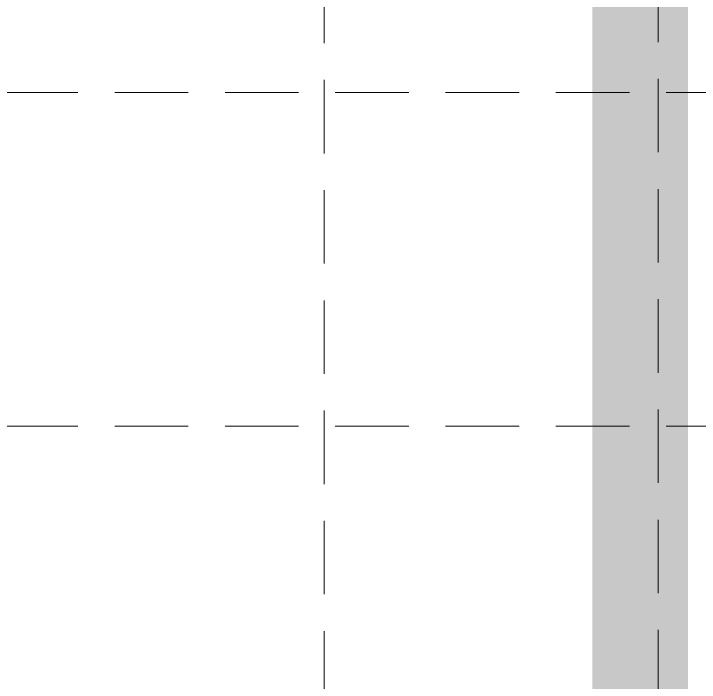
# Model space of a CAD drawing. Header units: feet. Extents: x 7707 to 9528, y 2602 to 5512.
# Drawn here: x 9211.4 to 9304.6, y 3704.7 to 3795.7 of the extents above; entities that cross this region are included whole.
import ezdxf

# ---------------------------------------------------------------- set-up
doc = ezdxf.new("R2010")
doc.units = ezdxf.units.FT
doc.header["$LTSCALE"] = 0.4
doc.header["$MEASUREMENT"] = 0
doc.linetypes.add('HIDDEN', pattern=[0.375, 0.25, -0.125])
doc.layers.add('ECB', color=84, linetype='Continuous')
doc.layers.add('grid', color=254, linetype='HIDDEN')

msp = doc.modelspace()

# ---------------------------------------------------------------- linework, layer by layer
at = {"layer": 'ECB', "color": 5, "const_width": 13}
msp.add_lwpolyline([(9388.207, 4581.414), (9363.005, 4561.07), (9327.675, 4516.172), (9312.856, 4388.204), (9285.992, 4044.931), (9285.992, 4021.095), (9296.595, 3991.962), (9296.595, 3946.056), (9296.595, 3538.381), (9320.163, 3259.45)], dxfattribs=at)
at = {"layer": 'grid', "color": 252, "linetype": 'HIDDEN', "lineweight": 0, "ltscale": 100}
for p, q in [((9253.65, 2831.651), (9253.508, 5465.722)), ((9299.134, 2831.803), (9298.908, 5465.722)), ((7755.132, 3784.932), (9480.304, 3784.932)), ((7755.132, 3739.532), (9480.304, 3739.532))]:
    msp.add_line(p, q, dxfattribs=at)

doc.saveas('drawing.dxf')
